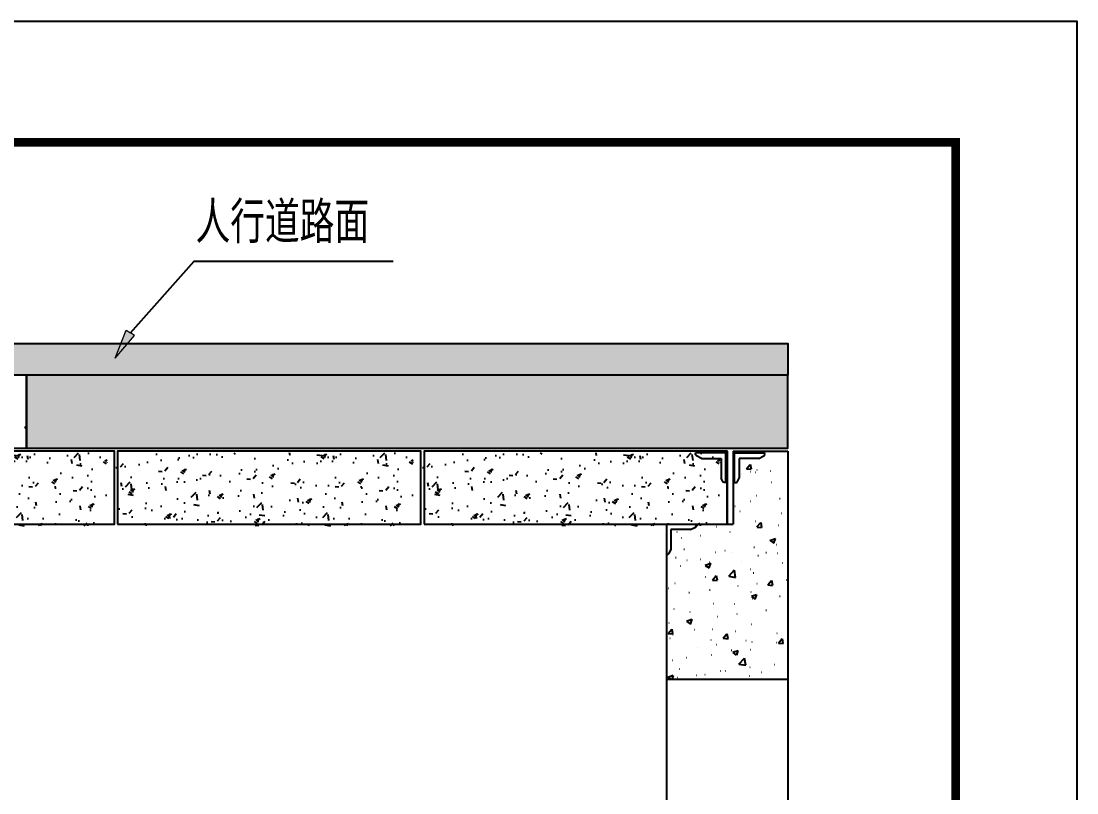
# Model space of a CAD drawing. Extents: x 2969 to 3809, y -1283 to -33.
# Drawn here: x 3722.4 to 3809.5, y -410.9 to -347.2 of the extents above; entities that cross this region are included whole.
import ezdxf

# ---------------------------------------------------------------- set-up
doc = ezdxf.new("R2010")
doc.units = 0
doc.header["$LTSCALE"] = 10
for name, color, linetype in [('0-TK', 7, 'Continuous'), ('填充', 8, 'Continuous'), ('文字', 3, 'Continuous'), ('标注引线', 3, 'Continuous'), ('轮廓', 7, 'Continuous')]:
    doc.layers.add(name, color=color, linetype=linetype)
doc.styles.add('HZTXT', font='仿宋_GB2312_0.ttf', dxfattribs={"width": 0.6, "height": 1.25})
pattern_1 = [(0, (-231871.1238, -64813.6887), (0, 0.6985), [0.508, -0.1905]), (90, (-231871.1238, -64813.6887), (-0.6985, 4e-17), [0.508, -0.1905])]

# ---------------------------------------------------------------- blocks, each defined once
blk = doc.blocks.new('K-箭头')
at = {"lineweight": 5}
blk.add_hatch(color=256, dxfattribs=at).paths.add_polyline_path([(-0.002, 0), (2.389, -0.401), (2.389, 0), (2.389, 0.399)])
for points in [[(-0.002, 0), (2.389, 0.399), (2.389, 0)], [(-0.002, 0), (2.389, -0.401), (2.389, 0)]]:
    blk.add_lwpolyline(points, dxfattribs=at)

msp = doc.modelspace()

# ---------------------------------------------------------------- hatches: boundary and pattern name
at = {"layer": '填充'}
h = msp.add_hatch(dxfattribs=at)
h.set_pattern_fill('ANGLE', color=256, scale=0.1, style=0)
h.set_pattern_definition(pattern_1)
h.paths.add_polyline_path([(3713.085, -373.817), (3713.085, -376.432), (3785.625, -376.432), (3785.625, -373.817)])
h = msp.add_hatch(dxfattribs=at)
h.set_pattern_fill('ANGLE', color=256, scale=0.1, style=0)
h.set_pattern_definition(pattern_1)
h.paths.add_polyline_path([(3722.825, -376.432), (3722.825, -382.46), (3785.625, -382.46), (3785.625, -376.432)])
h = msp.add_hatch(dxfattribs=at)
h.set_pattern_fill('AR-CONC', color=256, scale=0.02, style=0)
h.set_pattern_definition([(50, (-230933.44, -64823.5352), (3.64369338, -0.31878171), [0.381, -4.191]), (355, (-230933.44, -64823.5352), (-0.70485652, 3.82113286), [0.3048, -3.3528]), (100.451, (-230933.1364, -64823.5618), (2.938850033, 3.502333756), [0.3238, -3.5618]), (46.1842, (-230933.44, -64822.5192), (5.42158082, -0.84084656), [0.5715, -6.2865]), (96.6356, (-230932.9883, -64822.5893), (4.74808469, 4.94851112), [0.4857, -5.3427]), (351.184, (-230933.44, -64822.519), (4.74809212, 4.94850236), [0.4572, -5.0292]), (21, (-230932.932, -64822.7732), (3.032297597, -2.04531037), [0.381, -4.191]), (326, (-230932.932, -64822.7732), (1.236040567, 3.68375932), [0.3048, -3.3528]), (71.4514, (-230932.6794, -64822.9437), (4.268329815, 1.638457154), [0.3238, -3.5618]), (37.5, (-230933.4401, -64823.5352), (0.061772065, 1.6911007775), [0, -3.31216, 0, -3.4036, 0, -3.3655]), (7.5, (-230933.44, -64823.5352), (1.33639325, 2.003611496), [0, -1.94056, 0, -3.23596, 0, -1.2827]), (327.5, (-230934.5729, -64823.5352), (2.711811903, -0.11457488), [0, -1.27, 0, -3.9624, 0, -5.2578]), (317.5, (-230935.081, -64823.5352), (2.962583628, 0.50852982), [0, -1.651, 0, -2.63144, 0, -3.7338])])
h.paths.add_polyline_path([(3729.472, -382.843), (3704.947, -382.843), (3704.947, -388.849), (3729.472, -388.849)])
h = msp.add_hatch(dxfattribs=at)
h.set_pattern_fill('AR-CONC', color=256, scale=0.02, style=0)
h.set_pattern_definition([(50, (-230908.1904, -64823.5352), (3.64369338, -0.31878171), [0.381, -4.191]), (355, (-230908.1904, -64823.5352), (-0.70485652, 3.82113286), [0.3048, -3.3528]), (100.451, (-230907.8867, -64823.5618), (2.938850033, 3.502333756), [0.3238, -3.5618]), (46.1842, (-230908.1904, -64822.5192), (5.42158082, -0.84084656), [0.5715, -6.2865]), (96.6356, (-230907.7386, -64822.5893), (4.74808469, 4.94851112), [0.4857, -5.3427]), (351.184, (-230908.1904, -64822.519), (4.74809212, 4.94850236), [0.4572, -5.0292]), (21, (-230907.6824, -64822.7732), (3.032297597, -2.04531037), [0.381, -4.191]), (326, (-230907.6824, -64822.7732), (1.236040567, 3.68375932), [0.3048, -3.3528]), (71.4514, (-230907.4297, -64822.9437), (4.268329815, 1.638457154), [0.3238, -3.5618]), (37.5, (-230908.1904, -64823.5352), (0.061772065, 1.6911007775), [0, -3.31216, 0, -3.4036, 0, -3.3655]), (7.5, (-230908.1904, -64823.5352), (1.33639325, 2.003611496), [0, -1.94056, 0, -3.23596, 0, -1.2827]), (327.5, (-230909.3232, -64823.5352), (2.711811903, -0.11457488), [0, -1.27, 0, -3.9624, 0, -5.2578]), (317.5, (-230909.8312, -64823.5352), (2.962583628, 0.50852982), [0, -1.651, 0, -2.63144, 0, -3.7338])])
h.paths.add_polyline_path([(3754.721, -382.843), (3730.197, -382.843), (3730.197, -388.849), (3754.721, -388.849)])
h = msp.add_hatch(dxfattribs=at)
h.set_pattern_fill('AR-CONC', color=256, scale=0.02, style=0)
h.set_pattern_definition([(50, (-230882.9082, -64823.5352), (3.64369338, -0.31878171), [0.381, -4.191]), (355, (-230882.9082, -64823.5352), (-0.70485652, 3.82113286), [0.3048, -3.3528]), (100.451, (-230882.6046, -64823.5618), (2.938850033, 3.502333756), [0.3238, -3.5618]), (46.1842, (-230882.908, -64822.5192), (5.42158082, -0.84084656), [0.5715, -6.2865]), (96.6356, (-230882.4564, -64822.5893), (4.74808469, 4.94851112), [0.4857, -5.3427]), (351.184, (-230882.908, -64822.519), (4.74809212, 4.94850236), [0.4572, -5.0292]), (21, (-230882.4002, -64822.7732), (3.032297597, -2.04531037), [0.381, -4.191]), (326, (-230882.4002, -64822.7732), (1.236040567, 3.68375932), [0.3048, -3.3528]), (71.4514, (-230882.1475, -64822.9437), (4.268329815, 1.638457154), [0.3238, -3.5618]), (37.5, (-230882.9082, -64823.5352), (0.061772065, 1.6911007775), [0, -3.31216, 0, -3.4036, 0, -3.3655]), (7.5, (-230882.9082, -64823.5352), (1.33639325, 2.003611496), [0, -1.94056, 0, -3.23596, 0, -1.2827]), (327.5, (-230884.041, -64823.5352), (2.711811903, -0.11457488), [0, -1.27, 0, -3.9624, 0, -5.2578]), (317.5, (-230884.549, -64823.5352), (2.962583628, 0.50852982), [0, -1.651, 0, -2.63144, 0, -3.7338])])
h.paths.add_polyline_path([(3780.004, -382.843), (3755.479, -382.843), (3755.479, -388.849), (3780.004, -388.849)])

# ---------------------------------------------------------------- linework, layer by layer
at = {"linetype": 'Continuous', "const_width": 0.7}
msp.add_lwpolyline([(3414.454, -357.239), (3799.454, -357.239), (3799.454, -634.239), (3414.454, -634.239)], close=True, dxfattribs=at)
at = {"layer": '0-TK'}
msp.add_lwpolyline([(3389.454, -347.239), (3809.454, -347.239), (3809.454, -644.239), (3389.454, -644.239)], close=True, dxfattribs=at)
at = {"layer": '填充'}
for points in [[(3722.676, -380.762), (3722.825, -380.585)], [(3722.676, -380.762), (3722.825, -380.788)], [(3781.991, -382.849), (3782.318, -382.7)], [(3782.318, -382.849), (3782.343, -382.7)], [(3782.202, -384.162), (3782.496, -383.806)], [(3782.618, -384.188), (3782.532, -383.806)], [(3781.752, -384.637), (3781.777, -384.637)], [(3782.202, -384.162), (3782.582, -384.188)], [(3782.532, -384.372), (3782.557, -384.372)], [(3782.912, -384.427), (3782.945, -384.427)], [(3783.061, -384.249), (3783.097, -384.249)], [(3784.167, -384.311), (3784.193, -384.311)], [(3784.254, -385.269), (3784.283, -385.269)], [(3783, -386.364), (3783.036, -386.364)], [(3784.936, -386.604), (3784.972, -386.604)], [(3781.248, -387.231), (3781.273, -387.231)], [(3782.496, -386.814), (3782.532, -386.814)], [(3781.665, -387.649), (3781.69, -387.649)], [(3785.059, -387.798), (3785.088, -387.798)], [(3779.699, -388.904), (3779.725, -388.904)], [(3782.912, -388.48), (3782.945, -388.48)], [(3783.061, -388.933), (3783.387, -388.578)], [(3783.097, -388.958), (3783.449, -388.995)], [(3783.478, -388.995), (3783.423, -388.578)], [(3784.82, -388.806), (3784.848, -388.806)], [(3776.454, -389.347), (3776.479, -389.347)], [(3776.806, -389.851), (3776.842, -389.851)], [(3778.416, -389.648), (3778.445, -389.648)], [(3780.831, -389.347), (3780.86, -389.347)], [(3784.131, -390.065), (3784.584, -389.887)], [(3784.167, -390.065), (3784.457, -390.276)], [(3784.457, -390.276), (3784.609, -389.887)], [(3777.045, -390.78), (3777.081, -390.78)], [(3780.418, -390.896), (3780.443, -390.896)], [(3782.821, -390.606), (3782.858, -390.606)], [(3784.671, -390.392), (3784.696, -390.392)], [(3776.363, -391.462), (3776.392, -391.462)], [(3777.284, -391.676), (3777.321, -391.676)], [(3778.391, -391.614), (3778.416, -391.614)], [(3779.638, -391.019), (3779.663, -391.019)], [(3780.983, -391.019), (3781.009, -391.019)], [(3781.752, -391.763), (3781.777, -391.763)], [(3783.148, -391.313), (3783.184, -391.313)], [(3783.804, -391.048), (3783.841, -391.048)], [(3784.758, -391.11), (3784.787, -391.11)], [(3776.755, -392.155), (3776.78, -392.155)], [(3778.807, -392.09), (3779.25, -391.941)], [(3778.807, -392.119), (3779.134, -392.329)], [(3779.134, -391.854), (3779.159, -391.854)], [(3779.134, -392.329), (3779.25, -391.941)], [(3780.744, -393.011), (3781.212, -392.482)], [(3781.31, -393.109), (3781.212, -392.507)], [(3782.496, -392.42), (3782.532, -392.42)], [(3785.15, -391.916), (3785.175, -391.916)], [(3778.807, -393.073), (3778.833, -393.073)], [(3779.399, -393.349), (3779.699, -392.96)], [(3779.399, -393.349), (3779.787, -393.374)], [(3779.547, -393.134), (3779.576, -393.134)], [(3779.816, -393.374), (3779.725, -392.986)], [(3780.744, -393.011), (3781.31, -393.109)], [(3782.767, -392.721), (3782.797, -392.721)], [(3783.953, -393.73), (3784.254, -393.374)], [(3784.37, -393.766), (3784.283, -393.374)], [(3785.476, -393.312), (3785.501, -393.312)], [(3775.772, -394.002), (3775.798, -394.002)], [(3776.301, -393.577), (3776.327, -393.577)], [(3777.462, -394.357), (3777.499, -394.357)], [(3779.159, -394.143), (3779.196, -394.143)], [(3781.487, -393.817), (3781.513, -393.817)], [(3782.557, -394.296), (3782.582, -394.296)], [(3783.061, -393.614), (3783.097, -393.614)], [(3783.953, -393.73), (3784.345, -393.766)], [(3779.46, -395.25), (3779.486, -395.25)], [(3781.212, -395.279), (3781.248, -395.279)], [(3782.618, -394.658), (3783.036, -394.506)], [(3782.618, -394.684), (3782.912, -394.898)], [(3782.673, -394.836), (3782.706, -394.836)], [(3782.912, -394.898), (3783.061, -394.506)], [(3784.936, -394.658), (3784.972, -394.658)], [(3776.215, -395.703), (3776.24, -395.703)], [(3777.524, -395.943), (3777.549, -395.943)], [(3781.396, -396.117), (3781.425, -396.117)], [(3783.804, -395.819), (3783.841, -395.819)], [(3775.798, -396.861), (3775.823, -396.861)], [(3777.259, -396.712), (3777.702, -396.56)], [(3777.284, -396.748), (3777.585, -396.951)], [(3777.585, -396.951), (3777.734, -396.56)], [(3779.816, -396.324), (3779.848, -396.324)], [(3782.618, -396.951), (3782.644, -396.951)], [(3775.736, -397.728), (3776.037, -397.365)], [(3775.736, -397.728), (3776.098, -397.757)], [(3776.124, -397.757), (3776.062, -397.365)], [(3776.124, -397.819), (3776.153, -397.819)], [(3777.912, -397.402), (3777.937, -397.402)], [(3779.399, -397.365), (3779.435, -397.365)], [(3780.291, -398.12), (3780.592, -397.757)], [(3780.682, -398.171), (3780.621, -397.757)], [(3781.31, -397.554), (3781.335, -397.554)], [(3784.696, -397.695), (3784.733, -397.695)], [(3775.888, -398.12), (3775.914, -398.12)], [(3779.25, -398.261), (3779.283, -398.261)], [(3779.725, -398.649), (3779.761, -398.649)], [(3780.291, -398.12), (3780.682, -398.171)], [(3782.14, -398.323), (3782.169, -398.323)], [(3782.644, -398.41), (3782.673, -398.41)], [(3784.671, -398.472), (3784.696, -398.472)], [(3784.848, -398.537), (3785.15, -398.145)], [(3784.848, -398.537), (3785.237, -398.562)], [(3785.237, -398.562), (3785.175, -398.171)], [(3778.151, -398.863), (3778.176, -398.863)], [(3779.311, -399.484), (3779.337, -399.484)], [(3780.947, -399.103), (3780.983, -399.103)], [(3781.07, -399.277), (3781.513, -399.128)], [(3781.07, -399.306), (3781.364, -399.517)], [(3781.396, -399.517), (3781.513, -399.128)], [(3782.532, -399.067), (3782.557, -399.067)], [(3776.062, -399.934), (3776.098, -399.934)], [(3777.259, -399.72), (3777.284, -399.72)], [(3781.574, -400.26), (3782.053, -399.756)], [(3781.574, -400.26), (3782.14, -400.351)], [(3782.14, -400.351), (3782.053, -399.756)], [(3782.47, -400.5), (3782.496, -400.5)], [(3784.493, -400.289), (3784.523, -400.289)], [(3775.711, -401.331), (3776.153, -401.156)], [(3775.736, -401.331), (3775.975, -401.519)], [(3776.062, -401.519), (3776.186, -401.189)], [(3776.479, -401.367), (3776.516, -401.367)], [(3776.665, -400.652), (3776.69, -400.652)], [(3778.064, -401.156), (3778.089, -401.156)], [(3778.771, -401.128), (3778.807, -401.128)], [(3780.055, -400.801), (3780.088, -400.801)], [(3780.468, -400.826), (3780.504, -400.826)], [(3782.441, -401.218), (3782.47, -401.218)], [(3783.449, -400.917), (3783.478, -400.917)]]:
    msp.add_lwpolyline(points, dxfattribs=at)
at = {"layer": '标注引线'}
msp.add_lwpolyline([(3731.391, -372.946), (3736.664, -367.019), (3753.077, -367.019)], dxfattribs=at)
at = {"layer": '轮廓'}
msp.add_lwpolyline([(3713.085, -373.817), (3785.625, -373.817), (3785.625, -376.432), (3713.085, -376.432)], close=True, dxfattribs=at)
for points in [[(3712.846, -382.46), (3722.825, -382.46), (3722.825, -376.432), (3712.846, -376.432), (3712.846, -382.46)], [(3722.825, -382.46), (3785.625, -382.46), (3785.625, -376.432), (3722.825, -376.432), (3722.825, -382.46)], [(3705.078, -388.719), (3730.087, -388.719), (3730.087, -382.7), (3705.078, -382.7), (3705.078, -388.719)], [(3730.328, -388.719), (3755.346, -388.719), (3755.346, -382.7), (3730.328, -382.7), (3730.328, -388.719)], [(3755.61, -388.719), (3780.619, -388.719), (3780.619, -382.7), (3755.61, -382.7), (3755.61, -388.719)], [(3780.504, -382.849), (3778.002, -382.849)], [(3778.002, -382.965), (3778.002, -382.849)], [(3778.089, -383.088), (3778.002, -382.965)], [(3778.506, -383.291), (3778.089, -383.088)], [(3780.504, -385.294), (3780.504, -382.849)], [(3780.621, -382.7), (3780.621, -388.719)], [(3781.095, -382.7), (3781.095, -388.719)], [(3781.095, -382.7), (3785.625, -382.7)], [(3781.212, -382.849), (3783.717, -382.849)], [(3781.212, -385.294), (3781.212, -382.849)], [(3783.21, -383.291), (3783.627, -383.088)], [(3783.627, -383.088), (3783.717, -382.965)], [(3783.717, -382.965), (3783.717, -382.849)], [(3785.625, -382.7), (3785.625, -441.625)], [(3778.506, -383.291), (3780.117, -383.291)], [(3780.117, -383.291), (3780.117, -384.938)], [(3783.21, -383.291), (3781.599, -383.291)], [(3781.599, -383.291), (3781.599, -384.938)], [(3780.291, -385.269), (3780.117, -384.938)], [(3780.352, -385.294), (3780.291, -385.269)], [(3780.504, -385.294), (3780.352, -385.294)], [(3781.212, -385.294), (3781.364, -385.294)], [(3781.364, -385.294), (3781.425, -385.269)], [(3781.425, -385.269), (3781.599, -384.938)], [(3775.108, -388.719), (3778.089, -388.719)], [(3775.62, -388.719), (3775.62, -431.604)], [(3775.975, -389.169), (3775.975, -390.841)], [(3777.585, -389.169), (3775.975, -389.169)], [(3777.585, -389.169), (3778.002, -388.958)], [(3778.002, -388.958), (3778.089, -388.842)], [(3778.089, -388.842), (3778.089, -388.719)], [(3780.621, -388.719), (3781.095, -388.719)], [(3775.823, -391.135), (3775.975, -390.841)], [(3775.62, -391.197), (3775.736, -391.197)], [(3775.736, -391.197), (3775.823, -391.135)], [(3785.625, -401.519), (3775.62, -401.519)]]:
    msp.add_lwpolyline(points, dxfattribs=at)

# ---------------------------------------------------------------- block references
at = {"layer": '标注引线', "xscale": 1.017899999999988, "yscale": 1.017899999999988, "zscale": 1.017899999999988, "rotation": 58.86578995431568}
msp.add_blockref('K-箭头', (3730.134, -375.027), dxfattribs=at)

# ---------------------------------------------------------------- texts
at = {"layer": '文字', "style": 'HZTXT', "width": 0.7}
msp.add_text('人行道路面', height=3, dxfattribs=at).set_placement((3736.763, -365.217))

doc.saveas('drawing.dxf')
